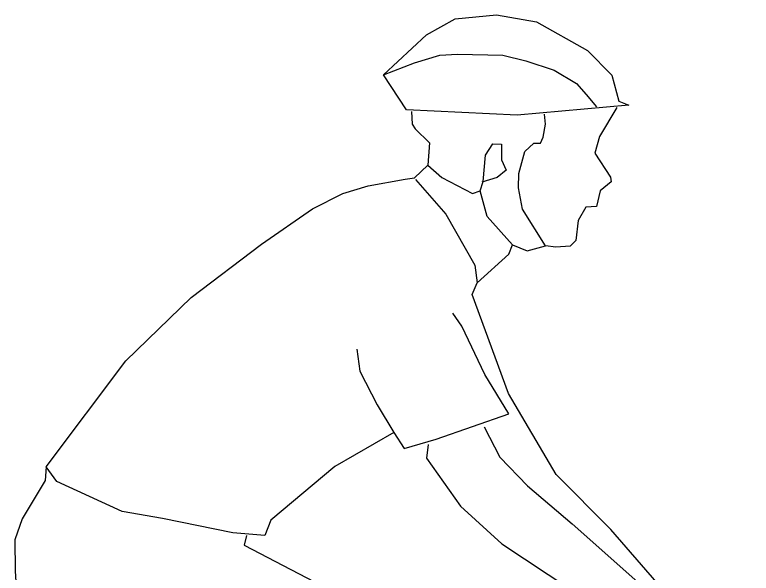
# Model space of a CAD drawing. Header units: millimetres. Extents: x 1284 to 35279, y 955 to 12847.
# Drawn here: x 12473 to 13330, y 4236 to 4886 of the extents above; entities that cross this region are included whole.
import ezdxf

# ---------------------------------------------------------------- set-up
doc = ezdxf.new("R2010")
doc.units = ezdxf.units.MM
doc.header["$LTSCALE"] = 20

# ---------------------------------------------------------------- blocks, each defined once
blk = doc.blocks.new('人物動作（CAD素材.com）64')
at = {"color": 0, "linetype": 'ByBlock', "lineweight": -2}
for points in [[(137.21, 1397.68), (187.18, 1444.23), (220.72, 1462.72), (268.64, 1467.51), (315.19, 1459.29), (374.75, 1425.75), (402.82, 1397), (411.03, 1366.88), (422.67, 1362.09), (292.6, 1350.45), (163.91, 1356.61), (137.21, 1397.68), (173.26, 1411.6), (202.88, 1420.33), (223.16, 1421.74), (276.1, 1420.53), (302.67, 1413.83), (335.73, 1402.88), (361.69, 1387.26), (373.05, 1374.49), (385.02, 1360.29)], [(169.76, 1355.01), (170.57, 1340), (174.23, 1334.73), (190.65, 1318.3), (188.83, 1292.14)], [(408.65, 1359.48), (388.57, 1325.7), (383.09, 1306.23), (401.35, 1278.55), (401.95, 1272.77), (389.48, 1262.42), (384.92, 1244.17), (372.75, 1243.56), (363.92, 1227.74), (361.18, 1204.61), (354.49, 1197.92), (337.76, 1196.7), (325.89, 1198.53)], [(254.5, 987.54), (272.76, 952.4), (304.7, 919.08), (356.73, 874.82), (440.24, 800.43), (473.1, 785.82), (401.91, 867.97), (338.02, 932.32), (282.8, 1026.33), (240.35, 1141.79), (246.17, 1155.22), (283.14, 1188.76), (287.25, 1199.71), (304.21, 1192.56), (325.89, 1198.53), (298.81, 1241.12), (294.25, 1265.77), (294.55, 1282.81), (301.55, 1308.06), (312.2, 1317.79), (319.81, 1318.1), (323.15, 1325.1), (325.89, 1340), (324.37, 1351.57)], [(287.25, 1199.71), (257.81, 1232.57), (249.82, 1262.46), (253.02, 1273.42), (255.76, 1303.99), (264.43, 1317.23), (274.47, 1316.77), (274.47, 1298.52), (279.94, 1286.65), (269.45, 1277.98), (251.65, 1272.5)], [(-255.45, 941.24), (-162.8, 1064.46), (-86.59, 1138.39), (-4.6, 1200.15), (54.43, 1241.33), (89.72, 1259.38), (119.33, 1268.3), (162.46, 1275.91), (173.41, 1277.74), (188.83, 1292.14), (205.1, 1277.98), (240.7, 1259.27), (249.82, 1262.46)], [(174.29, 1275.7), (209.89, 1235.31), (243.43, 1175.75), (246.17, 1155.22)], [(106, 1077.92), (109.65, 1052.36), (129.73, 1013.12), (149.35, 981.17), (161.22, 962.46), (198.64, 973.41), (283.07, 1002.62), (255.23, 1048.71), (228.31, 1104.85), (217.81, 1119.91)], [(149.35, 981.17), (80.44, 941.47), (6.05, 878.94), (-0.79, 861.15), (-38.21, 864.34), (-119.9, 880.77), (-166.91, 888.98), (-242.78, 924.1), (-255.45, 941.24), (-256.36, 925.27), (-283.28, 880.54), (-291.96, 855.9), (-291.5, 819.84), (-289.67, 788.36), (-284.65, 771.47), (-220.31, 708.95), (-153.68, 645.51), (-83.85, 584.81), (-24.52, 646.88), (1.95, 666.5), (52.6, 687.5)], [(189.24, 967), (187.41, 951.03), (226.66, 895.35), (275.04, 851.54), (355.36, 798.15), (418.79, 754.79), (442.98, 742.01), (451.2, 726.95), (470.82, 715.54), (479.95, 704.59), (498.2, 670.82), (505.55, 664.94), (508.6, 667.37), (512.86, 682.99)], [(-22.41, 861.17), (-25.14, 849.76), (137.78, 764.88), (135.04, 750.73)], [(116.37, 450.32), (150.6, 507.14), (195.43, 553.35), (226.24, 601.95), (239.93, 636.18), (232.4, 669.04), (214.6, 700.07), (183.11, 727.91), (135.04, 750.73), (112.68, 727.91), (67.19, 666.76), (52.6, 687.5), (-9.46, 759.6), (-23.15, 772.84), (-35.93, 792.01)], [(473.1, 785.82), (514.63, 761.18), (550.68, 755.7)], [(553.22, 706.31), (561.33, 702.66), (565.19, 709.76), (562.75, 725.38), (551.39, 745.05)], [(523.61, 713.21), (534.36, 698.61), (541.25, 687.86), (546.73, 679.95), (555.65, 680.35), (560.72, 690.29), (543.08, 723.15)], [(498.66, 709.36), (512.86, 682.99), (518.74, 680.35), (533.34, 684.81), (534.15, 693.33), (534.36, 698.61)], [(44.26, 683.23), (80.77, 647.63), (109.98, 615.68), (126.1, 589.21), (137.97, 566.39), (139.49, 542.66), (137.06, 518.02), (126.1, 486.38), (116.37, 450.32), (91.72, 323), (73.24, 152.54), (23.5, 111.47), (-9.36, 110.79), (-33.32, 119.69), (-52.49, 110.1), (-60.02, 71.08), (-51.12, 51.91), (-22.37, 40.96), (54.99, 25.22), (79.63, 12.21), (202.85, 17.69), (224.76, 25.9), (232.97, 40.28), (230.23, 55.34), (211.75, 66.29), (132.34, 90.93), (92.64, 124.48), (73.24, 152.54)], [(71.52, 671.42), (107.57, 632.63), (130.39, 597.03), (142.72, 574.67), (145.91, 524.01)], [(-25.79, 120.37), (-12.78, 179.93), (-5.25, 257.97), (-11.42, 389.4), (-7.99, 436.63), (-0.46, 501.67), (13.91, 523.57), (-75.76, 587.92)]]:
    blk.add_lwpolyline(points, dxfattribs=at)

msp = doc.modelspace()

# ---------------------------------------------------------------- block references
msp.add_blockref('人物動作（CAD素材.com）64', (12764.95, 3418.58))

doc.saveas('drawing.dxf')
